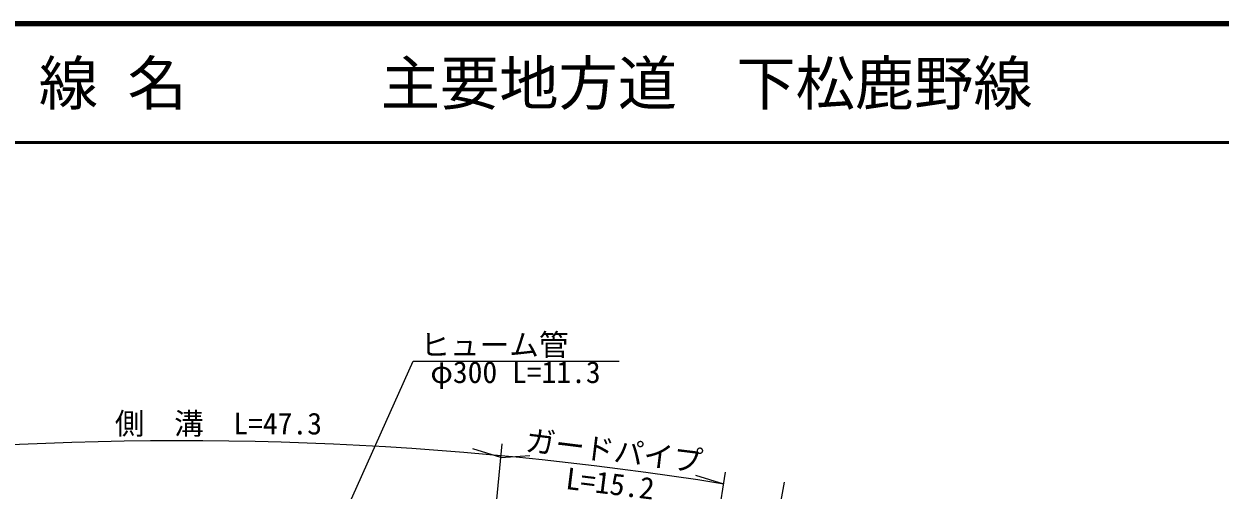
# Model space of a CAD drawing. Units: millimetres, scale not verified. Extents: x 40000 to 680000, y 20000 to 380000.
# Drawn here: x 186620 to 287550, y 340678 to 380000 of the extents above; entities that cross this region are included whole.
import ezdxf
from ezdxf.enums import TextEntityAlignment as Align

# ---------------------------------------------------------------- set-up
doc = ezdxf.new("R2010")
doc.units = ezdxf.units.MM
doc.header["$LTSCALE"] = 1000
for name, color, linetype, lineweight in [('M-STR-HTXT', 7, 'Continuous', 13), ('M-TTL', 2, 'Continuous', 140), ('M-TTL-LINE', 7, 'Continuous', 50)]:
    doc.layers.add(name, color=color, linetype=linetype, lineweight=lineweight)
doc.layers.add('M-TTL-TXT', color=7, linetype='Continuous')
doc.styles.add('ＭＳ ゴシック', font='')
doc.styles.get('ＭＳ ゴシック').set_extended_font_data('MS Gothic')

msp = doc.modelspace()

# ---------------------------------------------------------------- linework, layer by layer
at = {"layer": 'M-STR-HTXT'}
for p, q in [((223804, 310779), (226964, 344569)), ((226856, 343421), (224512, 344149)), ((226856, 343421), (229305, 343601)), ((240345, 307911), (245825, 342182)), ((245666, 341186), (243318, 341903)), ((244891, 308164), (250787, 341344))]:
    msp.add_line(p, q, dxfattribs=at)
msp.add_lwpolyline([(201879, 312325), (219466, 351539), (236833, 351539)], dxfattribs=at)
msp.add_arc((199883, 56004), 288834, 80.87959, 94.89522, dxfattribs=at)
at = {"layer": 'M-TTL'}
msp.add_line((680000, 380000), (40000, 380000), dxfattribs=at)
at = {"layer": 'M-TTL-LINE'}
msp.add_line((40000, 370000), (680000, 370000), dxfattribs=at)

# ---------------------------------------------------------------- texts
at = {"layer": 'M-STR-HTXT', "style": 'ＭＳ ゴシック'}
msp.add_text('  ヒューム管', height=1833, dxfattribs=at).set_placement((217576, 351464), align=Align.BOTTOM_LEFT)
msp.add_text('φ300 L=11.3', height=1833, dxfattribs=at).set_placement((220920, 351539), align=Align.TOP_LEFT)
msp.add_text('側\u3000溝\u3000L=47.3', height=1833, dxfattribs=at).set_placement((203032, 344821), align=Align.BOTTOM_CENTER)
msp.add_text('ガードパイプ', height=1833, rotation=353.025, dxfattribs=at).set_placement((236250, 342539), align=Align.BOTTOM_CENTER)
msp.add_text('L=15.2', height=1833, rotation=353, dxfattribs=at).set_placement((236201, 342142), align=Align.TOP_CENTER)
at = {"layer": 'M-TTL-TXT', "style": 'ＭＳ ゴシック'}
for s, p in [('路 線 名', (180380, 375000)), ('主要地方道\u3000下松鹿野線', (216734, 375000))]:
    msp.add_text(s, height=3666, dxfattribs=at).set_placement(p, align=Align.MIDDLE_LEFT)

doc.saveas('drawing.dxf')
